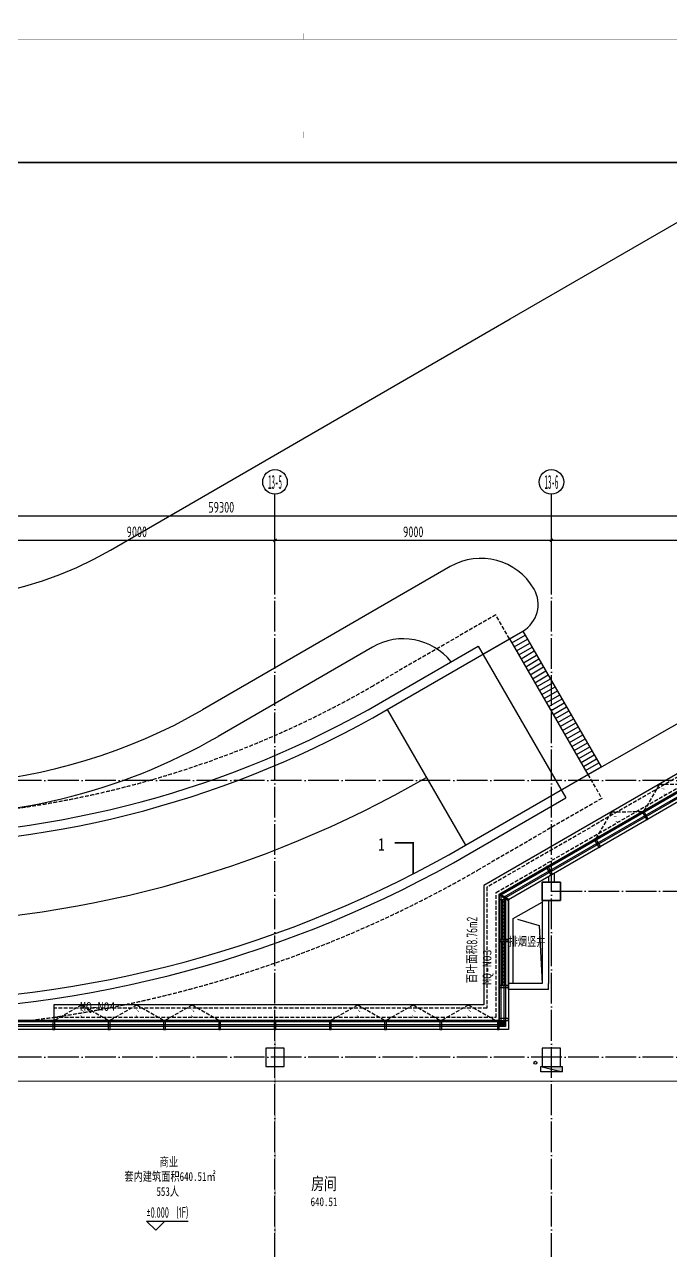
# Model space of a CAD drawing. Extents: x -1262219 to 73468, y -207485 to 163917.
# Drawn here: x 22345 to 43377, y 2712 to 42602 of the extents above; entities that cross this region are included whole.
import ezdxf
from ezdxf.enums import TextEntityAlignment as Align

# ---------------------------------------------------------------- set-up
doc = ezdxf.new("R2010")
doc.units = 0
doc.header["$LTSCALE"] = 500
doc.header["$MEASUREMENT"] = 0
for name, pattern in [('13#楼幕墙$0$DASH', [0.35, 0.25, -0.1]), ('X-104 13#平面$0$109 3#平面$0$DASH', [0.35, 0.25, -0.1]), ('X-104 13#平面$0$ACAD_ISO05W100', [34, 24, -3, 0.5, -3, 0.5, -3]), ('X-104 13#平面$0$DASH', [0.35, 0.25, -0.1]), ('X-104 13#平面$0$DOTE', [2.42, 2, -0.2, 0.02, -0.2])]:
    doc.linetypes.add(name, pattern=pattern)
doc.layers.get('0').update_dxf_attribs({"linetype": 'CONTINUOUS'})
doc.layers.get('Defpoints').update_dxf_attribs({"linetype": 'CONTINUOUS'})
for name, color, linetype in [('13#楼幕墙$0$A-C_幕墙龙骨', 133, 'CONTINUOUS'), ('13#楼幕墙$0$A-C_玻璃幕墙', 140, 'CONTINUOUS'), ('13#楼幕墙$0$A-C_窗', 140, 'CONTINUOUS'), ('AXIS_TEXT', 7, 'CONTINUOUS'), ('WIRE-通讯', 4, 'CONTINUOUS'), ('X-104 13#平面$0$01-标注_标高', 200, 'CONTINUOUS'), ('X-104 13#平面$0$01-标注_符号', 200, 'CONTINUOUS'), ('X-104 13#平面$0$01-标注_轴线坐标', 132, 'CONTINUOUS'), ('X-104 13#平面$0$02-TEXT_房间', 7, 'CONTINUOUS'), ('X-104 13#平面$0$02-TEXT_标注', 130, 'CONTINUOUS'), ('X-104 13#平面$0$02-TEXT_轴号', 7, 'CONTINUOUS'), ('X-104 13#平面$0$A-O_散水', 134, 'CONTINUOUS'), ('X-104 13#平面$0$A-TECH_暖通', 6, 'CONTINUOUS'), ('X-104 13#平面$0$A-TECH_水', 3, 'CONTINUOUS'), ('X-104 13#平面$0$A-TECH_结构', 21, 'CONTINUOUS'), ('X-104 13#平面$0$A_AXIS-轴线', 36, 'X-104 13#平面$0$DOTE'), ('X-104 13#平面$0$A_STR-砌块墙', 121, 'CONTINUOUS'), ('X-104 13#平面$0$A_STR-砼柱', 51, 'CONTINUOUS'), ('X-104 13#平面$0$M-场地 车库入口', 41, 'CONTINUOUS'), ('X-104 13#平面$0$M-绿化 首层轮廓', 197, 'CONTINUOUS'), ('X-104 13#平面$0$M-道路 边线', 151, 'CONTINUOUS')]:
    doc.layers.add(name, color=color, linetype=linetype)
doc.layers.add('X-104 13#平面$0$000套内', color=226, linetype='CONTINUOUS', lineweight=30, plot=False)
doc.layers.add('X-104 13#平面$0$04-不打印_辅助线', color=165, linetype='CONTINUOUS', plot=False)
doc.styles.add('COMPLEX', font='COMPLEX')
doc.styles.add('X-104 13#平面$0$_TCH_AXIS', font='STXIHEI.TTF', dxfattribs={"width": 0.75})
doc.styles.add('X-104 13#平面$0$_TCH_DIM', font='ros1.shx', dxfattribs={"width": 0.8, "bigfont": 'jd.shx'})
doc.styles.add('X-104 13#平面$0$_TCH_DIM_T3', font='ros1.shx', dxfattribs={"width": 0.8, "bigfont": 'jd.shx'})
doc.styles.add('X-104 13#平面$0$_TCH_LABEL', font='STXIHEI.TTF', dxfattribs={"width": 0.75})
doc.styles.add('X-104 13#平面$0$_TCH_SPACE', font='STXIHEI.TTF', dxfattribs={"width": 0.75, "height": 5})
doc.styles.add('X-104 13#平面$0$Standard', font='ros1.shx', dxfattribs={"width": 0.75, "bigfont": 'jd.shx'})
doc.dimstyles.new('X-104 13#平面$0$_TCH_ARCH&&100', dxfattribs={"dimtxt": 350, "dimasz": 100, "dimexe": 250, "dimexo": 300, "dimgap": 100, "dimtad": 1, "dimdec": 0, "dimzin": 0, "dimdsep": 46, "dimtxsty": 'X-104 13#平面$0$_TCH_DIM_T3', "dimblk": 'X-104 13#平面$0$_ArchTick', "dimcen": 0.09, "dimclrt": 7, "dimazin": 2, "dimtfac": 1, "dimtdec": 0, "dimtix": 1, "dimtmove": 2, "dimatfit": 3, "dimfxl": 0, "dimtolj": 1, "dimtzin": 0, "dimarcsym": 0})

# ---------------------------------------------------------------- blocks, each defined once
blk = doc.blocks.new('图框-A1')
for points, const_width in [([(0, 0), (841, 0), (841, 594), (0, 594)], 0.05), ([(766, 584), (25, 584), (25, 10), (766, 10)], 0.5)]:
    blk.add_lwpolyline(points, close=True, dxfattribs=dict(const_width=const_width))
at = {"const_width": 0.05}
for points in [[(420.5, 594), (420.5, 592)], [(420.5, 0), (420.5, 2)]]:
    blk.add_lwpolyline(points, dxfattribs=at)
blk = doc.blocks.new('_AXISO')
blk.add_circle((0, 0), 0.5)
at = {"layer": 'AXIS_TEXT', "style": 'COMPLEX', "width": 1.041667}
blk.add_attdef('A', text='', height=0.56, dxfattribs=at).set_placement((-0.25, -0.28), (0.25, -0.28), align=Align.FIT)
blk = doc.blocks.new('X-104 13#平面$0$_ArchTick')
at = {"color": 0, "linetype": 'ByBlock', "const_width": 0.4}
blk.add_lwpolyline([(-0.5, -0.5), (0.5, 0.5)], dxfattribs=at)
blk = doc.blocks.new('*D179')
at = {"layer": 'Defpoints', "color": 0}
for p in [(58400, 26620), (-900, 24620), (58400, 24620)]:
    blk.add_point(p, dxfattribs=at)
at = {"layer": 'X-104 13#平面$0$01-标注_轴线坐标', "color": 0, "lineweight": -2}
for p, q in [((-900, 24920), (-900, 26870)), ((58400, 24920), (58400, 26870)), ((-900, 26620), (58400, 26620))]:
    blk.add_line(p, q, dxfattribs=at)
at = {"layer": 'X-104 13#平面$0$01-标注_轴线坐标', "color": 0, "lineweight": -2, "xscale": 100, "yscale": 100, "zscale": 100, "rotation": 180}
blk.add_blockref('X-104 13#平面$0$_ArchTick', (-900, 26620), dxfattribs=at)
at = {"layer": 'X-104 13#平面$0$01-标注_轴线坐标', "color": 0, "lineweight": -2, "xscale": 100, "yscale": 100, "zscale": 100}
blk.add_blockref('X-104 13#平面$0$_ArchTick', (58400, 26620), dxfattribs=at)
at = {"layer": 'X-104 13#平面$0$01-标注_轴线坐标', "color": 7, "insert": (28750, 26895), "char_height": 350, "attachment_point": 5, "style": 'X-104 13#平面$0$_TCH_DIM_T3'}
blk.add_mtext('\\A1;59300', dxfattribs=at)
blk = doc.blocks.new('*D184')
at = {"layer": 'Defpoints', "color": 0}
for p in [(30500, 25820), (21500, 24620), (30500, 24620)]:
    blk.add_point(p, dxfattribs=at)
at = {"layer": 'X-104 13#平面$0$01-标注_轴线坐标', "color": 0, "lineweight": -2}
for p, q in [((21500, 24920), (21500, 26070)), ((30500, 24920), (30500, 26070)), ((21500, 25820), (30500, 25820))]:
    blk.add_line(p, q, dxfattribs=at)
at = {"layer": 'X-104 13#平面$0$01-标注_轴线坐标', "color": 0, "lineweight": -2, "xscale": 100, "yscale": 100, "zscale": 100, "rotation": 180}
blk.add_blockref('X-104 13#平面$0$_ArchTick', (21500, 25820), dxfattribs=at)
at = {"layer": 'X-104 13#平面$0$01-标注_轴线坐标', "color": 0, "lineweight": -2, "xscale": 100, "yscale": 100, "zscale": 100}
blk.add_blockref('X-104 13#平面$0$_ArchTick', (30500, 25820), dxfattribs=at)
at = {"layer": 'X-104 13#平面$0$01-标注_轴线坐标', "color": 7, "insert": (26000, 26095), "char_height": 350, "attachment_point": 5, "style": 'X-104 13#平面$0$_TCH_DIM_T3'}
blk.add_mtext('\\A1;9000', dxfattribs=at)
blk = doc.blocks.new('*D185')
at = {"layer": 'Defpoints', "color": 0}
for p in [(39500, 25820), (30500, 24620), (39500, 24620)]:
    blk.add_point(p, dxfattribs=at)
at = {"layer": 'X-104 13#平面$0$01-标注_轴线坐标', "color": 0, "lineweight": -2}
for p, q in [((30500, 24920), (30500, 26070)), ((39500, 24920), (39500, 26070)), ((30500, 25820), (39500, 25820))]:
    blk.add_line(p, q, dxfattribs=at)
at = {"layer": 'X-104 13#平面$0$01-标注_轴线坐标', "color": 0, "lineweight": -2, "xscale": 100, "yscale": 100, "zscale": 100, "rotation": 180}
blk.add_blockref('X-104 13#平面$0$_ArchTick', (30500, 25820), dxfattribs=at)
at = {"layer": 'X-104 13#平面$0$01-标注_轴线坐标', "color": 0, "lineweight": -2, "xscale": 100, "yscale": 100, "zscale": 100}
blk.add_blockref('X-104 13#平面$0$_ArchTick', (39500, 25820), dxfattribs=at)
at = {"layer": 'X-104 13#平面$0$01-标注_轴线坐标', "color": 7, "insert": (35000, 26095), "char_height": 350, "attachment_point": 5, "style": 'X-104 13#平面$0$_TCH_DIM_T3'}
blk.add_mtext('\\A1;9000', dxfattribs=at)
blk = doc.blocks.new('*D186')
at = {"layer": 'Defpoints', "color": 0}
for p in [(48500, 25820), (39500, 24620), (48500, 24620)]:
    blk.add_point(p, dxfattribs=at)
at = {"layer": 'X-104 13#平面$0$01-标注_轴线坐标', "color": 0, "lineweight": -2}
for p, q in [((39500, 24920), (39500, 26070)), ((48500, 24920), (48500, 26070)), ((39500, 25820), (48500, 25820))]:
    blk.add_line(p, q, dxfattribs=at)
at = {"layer": 'X-104 13#平面$0$01-标注_轴线坐标', "color": 0, "lineweight": -2, "xscale": 100, "yscale": 100, "zscale": 100, "rotation": 180}
blk.add_blockref('X-104 13#平面$0$_ArchTick', (39500, 25820), dxfattribs=at)
at = {"layer": 'X-104 13#平面$0$01-标注_轴线坐标', "color": 0, "lineweight": -2, "xscale": 100, "yscale": 100, "zscale": 100}
blk.add_blockref('X-104 13#平面$0$_ArchTick', (48500, 25820), dxfattribs=at)
at = {"layer": 'X-104 13#平面$0$01-标注_轴线坐标', "color": 7, "insert": (44000, 26095), "char_height": 350, "attachment_point": 5, "style": 'X-104 13#平面$0$_TCH_DIM_T3'}
blk.add_mtext('\\A1;9000', dxfattribs=at)
blk = doc.blocks.new('13#楼幕墙$0$A$C62EA228A')
at = {"linetype": '13#楼幕墙$0$DASH'}
blk.add_lwpolyline([(10, -300), (-860, -797), (-1730, -300)], dxfattribs=at)
at = {"layer": '13#楼幕墙$0$A-C_玻璃幕墙', "color": 1}
blk.add_lwpolyline([(-889, -674, 0, 25, 0), (-792, -580, 0, 0, 0), (-890, -456, 25, 0, 0), (-786, -374, 0, 0, 0)], format="xyseb", dxfattribs=at)
blk = doc.blocks.new('13#楼幕墙$0$$LinePat$岩棉板')
at = {"color": 0}
for p, q in [((0, -17), (12, -67)), ((12, -67), (24, -17))]:
    blk.add_line(p, q, dxfattribs=at)
for centre, start, end in [((12, -17), 0, 180), ((0, -67), 270, 0), ((24, -67), 180, 270)]:
    blk.add_arc(centre, 12, start, end, dxfattribs=at)
at = {"layer": 'Defpoints'}
blk.add_point((0, 0), dxfattribs=at)
at = {"layer": 'Defpoints', "color": 0}
blk.add_point((24, -84), dxfattribs=at)
blk = doc.blocks.new('*U148')
for points in [[(150, 150), (150, 200), (0, 200), (0, 0), (150, 0)], [(150, 0), (200, 0), (200, 150), (150, 150)]]:
    blk.add_lwpolyline(points)
at = {"color": 8, "yscale": 1.782568518697715, "zscale": 1.782568518697715}
for p, xscale, rotation in [((150, 200), 2.083067894769967, 270), ((150, 150), 2.083067894769967, 270), ((150, 100), 2.083067894769967, 270), ((150, 50), 2.083067894769967, 270), ((200, 0), 2.083333331597222, 180)]:
    blk.add_blockref('13#楼幕墙$0$$LinePat$岩棉板', p, dxfattribs=dict(at, xscale=xscale, rotation=rotation))
blk = doc.blocks.new('*U156')
h = blk.add_hatch()
h.set_pattern_fill('ANSI31', color=256, scale=50)
h.set_pattern_definition([(45, (-55912.376, 120006.8), (-56.1266, 56.1266), [])])
h.paths.add_polyline_path([(-1440, 100), (0, 100), (0, 200), (-1440, 200)])
for points in [[(-1440, 0), (0, 0), (0, 300), (-1440, 300)], [(-1440, 100), (0, 100), (0, 200), (-1440, 200)]]:
    blk.add_lwpolyline(points, close=True)
blk = doc.blocks.new('*U157')
h = blk.add_hatch()
h.set_pattern_fill('ANSI31', color=256, scale=50)
h.set_pattern_definition([(45, (-55769.01, 120006.8), (-56.1266, 56.1266), [])])
h.paths.add_polyline_path([(-1297, 100), (0, 100), (0, 200), (-1297, 200)])
for points in [[(-1297, 0), (0, 0), (0, 300), (-1297, 300)], [(-1297, 100), (0, 100), (0, 200), (-1297, 200)]]:
    blk.add_lwpolyline(points, close=True)
blk = doc.blocks.new('13#楼幕墙$0$A$C7A413A1D')
blk.add_lwpolyline([(-70, -300), (-10, -300), (-10, 0), (-70, 0)], close=True)
blk = doc.blocks.new('13#楼幕墙')
at = {"layer": '13#楼幕墙$0$A-C_幕墙龙骨'}
blk.add_lwpolyline([(38113, 14148), (38087, 14105), (37828, 14255), (37853, 14298)], close=True, dxfattribs=at)
at = {"layer": '13#楼幕墙$0$A-C_玻璃幕墙'}
for p, q in [((43348, 17266), (38000, 14185)), ((37850, 14271), (37850, 10150)), ((38000, 14185), (38000, 10000)), ((38100, 14127), (38100, 9900)), ((38000, 10000), (12440, 10000)), ((37850, 10150), (12485, 10150)), ((38100, 9900), (12410, 9900))]:
    blk.add_line(p, q, dxfattribs=at)
for points in [[(4493, 15500), (-900, 15500), (-900, -1700), (22100, -1700), (22100, -1100), (58400, -1100), (58400, 18960), (53293, 23245), (37800, 14300), (37800, 10200), (12500, 10200), (4493, 15500)], [(58350, 18937), (53288, 23184), (37850, 14271)], [(58100, 18820), (53261, 22880), (38100, 14127)], [(58200, 18867), (53272, 23002), (43348, 17266)]]:
    blk.add_lwpolyline(points, dxfattribs=at)
at = {"layer": '13#楼幕墙$0$A-C_幕墙龙骨'}
for p, rotation in [((42513, 17016), 29.95337307442212), ((40954, 16117), 29.95337307442212), ((39394, 15219), 29.95337307442212), ((37800, 12840), 90), ((37800, 11340), 90), ((37800, 10270), 90)]:
    blk.add_blockref('13#楼幕墙$0$A$C7A413A1D', p, dxfattribs=dict(at, rotation=rotation))
for p in [(23340, 10200), (25140, 10200), (26940, 10200), (28740, 10200), (30540, 10200), (32340, 10200), (34140, 10200), (35940, 10200), (37810, 10200)]:
    blk.add_blockref('13#楼幕墙$0$A$C7A413A1D', p, dxfattribs=at)
at = {"layer": '13#楼幕墙$0$A-C_幕墙龙骨', "xscale": -1}
blk.add_blockref('*U148', (38000, 10000), dxfattribs=at)
at = {"layer": '13#楼幕墙$0$A-C_窗'}
for p, xscale, rotation in [((44153, 17615), -0.9999999999999994, 209.9533730763653), ((42594, 16716), -0.9999999999999994, 209.9533730763653), ((25060, 9900), -1, 180), ((26860, 9900), -1, 180), ((28660, 9900), -1, 180), ((34060, 9900), -1, 180), ((35860, 9900), -1, 180), ((37660, 9900), -1, 180)]:
    blk.add_blockref('13#楼幕墙$0$A$C62EA228A', p, dxfattribs=dict(at, xscale=xscale, rotation=rotation))
at = {"layer": '13#楼幕墙$0$A-C_窗', "rotation": 90}
for name, p in [('*U157', (38100, 14127)), ('*U156', (38100, 12770))]:
    blk.add_blockref(name, p, dxfattribs=at)
blk = doc.blocks.new('*U65')
at = {"color": 8, "ltscale": 0.02}
blk.add_line((-222, 115), (222, -115), dxfattribs=at)
blk = doc.blocks.new('*U66')
at = {"color": 0, "linetype": 'ByBlock', "lineweight": -2}
for p in [(2286, 4391), (2078, 3992), (2147, 4125), (2216, 4258), (1870, 3592), (1939, 3725), (2009, 3859), (1662, 3193), (1732, 3326), (1801, 3459), (1454, 2794), (1524, 2927), (1593, 3060), (1247, 2395), (1316, 2528), (1385, 2661), (1039, 1996), (1108, 2129), (1177, 2262), (831, 1597), (900, 1730), (970, 1863), (623, 1197), (693, 1331), (762, 1464), (416, 798), (485, 931), (554, 1064), (208, 399), (277, 532), (346, 665), (0, 0), (69, 133), (139, 266)]:
    blk.add_blockref('*U65', p, dxfattribs=at)
blk = doc.blocks.new('X-104 13#平面$0$jtrsyt')
at = {"ltscale": 0.02}
for p, q in [((62, 422), (-4493, -3005)), ((0, 0), (-4075, -3066)), ((20030, -7283), (23630, -7283)), ((23630, -7283), (23630, -12983)), ((20030, -7583), (20030, -12683)), ((20030, -7583), (25130, -7583)), ((24630, -7583), (24630, -12683)), ((25130, -7583), (25130, -12683)), ((20030, -12683), (25130, -12683)), ((20030, -12983), (23630, -12983))]:
    blk.add_line(p, q, dxfattribs=at)
for centre, radius, start, end in [((9589, 7215), 11700, 215.4896, 239.9998), ((9589, 7215), 12000, 216.9589, 239.9998), ((9589, 7215), 14550, 216.9589, 239.9998), ((9589, 7215), 17400, 215.971, 239.9998), ((9589, 7215), 17100, 216.9589, 239.9998), ((20030, 25300), 32883, 239.9998, 270), ((20030, 25300), 32583, 239.9998, 270), ((20030, 25300), 35433, 239.9998, 270), ((20030, 25300), 38283, 239.9998, 270), ((20030, 25300), 37983, 239.9998, 270)]:
    blk.add_arc(centre, radius, start, end, dxfattribs=at)
at = {"rotation": 27.49977707902309}
blk.add_blockref('*U66', (24880, -12683), dxfattribs=at)
blk = doc.blocks.new('X-104 13#平面$0$$TwtSys$00000434')
for p, q in [((-0.5, 0.5), (-0.5, -0.5)), ((-0.5, -0.5), (0.5, 0.5)), ((0.5, 0.5), (-0.5, 0.5)), ((0.5, -0.5), (0.5, 0.5)), ((-0.5, -0.5), (0.5, -0.5))]:
    blk.add_line(p, q)
blk.add_solid([(0.5, -0.5), (0.5, 0.5), (-0.5, -0.5)])
blk = doc.blocks.new('X-104 13#平面$0$A$C55540B70')
at = {"layer": 'X-104 13#平面$0$A-TECH_水'}
blk.add_circle((-18520, 8820), 50, dxfattribs=at)
at = {"layer": 'X-104 13#平面$0$A-TECH_水', "xscale": -700, "yscale": 180, "zscale": 700, "rotation": 180}
blk.add_blockref('X-104 13#平面$0$$TwtSys$00000434', (-18000, 8610), dxfattribs=at)
blk = doc.blocks.new('X-104 13#平面$0$A$C0BB3323F')
at = {"layer": 'Defpoints'}
blk.add_lwpolyline([(59300, 600), (59300, 20660), (54205, 24935), (38700, 16000), (38700, 11900), (13400, 11900), (5393, 17200), (0, 17200), (0, 0), (23000, 0), (23000, 600)], close=True, dxfattribs=at)
at = {"layer": 'X-104 13#平面$0$M-绿化 首层轮廓'}
blk.add_line((34572, 24046), (29546, 21140), dxfattribs=at)
for centre, radius, start, end in [((35573, 22315), 2000, 38.6404, 120.0409), ((20034, 37588), 19000, 266.8331, 300.0409)]:
    blk.add_arc(centre, radius, start, end, dxfattribs=at)
at = {"layer": 'X-104 13#平面$0$M-道路 边线'}
for p, q in [((39057, 34726), (45590, 38504)), ((26042, 27199), (39057, 34726)), ((37101, 26664), (29045, 22005))]:
    blk.add_line(p, q, dxfattribs=at)
at = {"layer": 'X-104 13#平面$0$M-道路 边线', "ltscale": 0.5}
blk.add_line((50117, 24739), (40724, 19401), dxfattribs=at)
at = {"layer": 'X-104 13#平面$0$M-道路 边线', "ltscale": 0.02}
blk.add_line((38171, 23816), (39469, 24567), dxfattribs=at)
at = {"layer": 'X-104 13#平面$0$M-道路 边线'}
for centre, radius, start, end in [((20034, 37588), 12000, 210.0409, 300.0409), ((38102, 24933), 2000, 30.0409, 120.0409), ((20034, 37588), 18000, 247.6701, 300.0409)]:
    blk.add_arc(centre, radius, start, end, dxfattribs=at)
at = {"layer": 'X-104 13#平面$0$M-道路 边线', "ltscale": 0.02}
blk.add_arc((38968, 25433), 1000, 300.0411, 30.0409, dxfattribs=at)
blk = doc.blocks.new('_FZHK')
blk.add_lwpolyline([(-0.5, -0.5), (0.5, -0.5), (0.5, 0.5), (-0.5, 0.5)], close=True)
blk = doc.blocks.new('X-104 13#平面$0$轴网')
at = {"layer": 'X-104 13#平面$0$01-标注_轴线坐标'}
for p, q in [((30500, 24620.3), (30500, 27320.3)), ((39500, 24620.3), (39500, 27320.3))]:
    blk.add_line(p, q, dxfattribs=at)
at = {"layer": 'X-104 13#平面$0$A_AXIS-轴线', "linetype": 'X-104 13#平面$0$DOTE'}
for p, q in [((30500, -7401), (30500, 24620.3)), ((39500, -7401), (39500, 24620.3)), ((60408.4, 18000), (-2925, 18000)), ((60408.4, 9000), (-2925, 9000))]:
    blk.add_line(p, q, dxfattribs=at)
at = {"layer": 'X-104 13#平面$0$01-标注_轴线坐标'}
ref = blk.add_blockref('_AXISO', (30500, 27720.3), dxfattribs=dict(at, xscale=800, yscale=800, zscale=800))
ref.add_attrib('A', '13-5', dxfattribs={"layer": 'X-104 13#平面$0$02-TEXT_轴号', "height": 452.55, "style": 'X-104 13#平面$0$_TCH_AXIS', "width": 0.499498}).set_placement((30273.7, 27494), (30726.3, 27494), align=Align.FIT)
ref = blk.add_blockref('_AXISO', (39500, 27720.3), dxfattribs=dict(at, xscale=800, yscale=800, zscale=800))
ref.add_attrib('A', '13-6', dxfattribs={"layer": 'X-104 13#平面$0$02-TEXT_轴号', "height": 452.55, "style": 'X-104 13#平面$0$_TCH_AXIS', "width": 0.499498}).set_placement((39273.7, 27494), (39726.3, 27494), align=Align.FIT)
for p1, p2, distance, text, picture, middle in [((-900, 24620.3), (58400, 24620.3), 2000, '59300', '*D179', (28750, 26895.3)), ((21500, 24620.3), (30500, 24620.3), 1200, '9000', '*D184', (26000, 26095.3)), ((30500, 24620.3), (39500, 24620.3), 1200, '9000', '*D185', (35000, 26095.3)), ((39500, 24620.3), (48500, 24620.3), 1200, '9000', '*D186', (44000, 26095.3))]:
    dim = blk.add_aligned_dim(p1=p1, p2=p2, distance=distance, text=text, dimstyle='X-104 13#平面$0$_TCH_ARCH&&100', dxfattribs=at)
    dim.commit()
    dim.dimension.update_dxf_attribs({"geometry": picture, "text_midpoint": middle})
blk = doc.blocks.new('X-104 13#平面')
blk.add_lwpolyline([(39200, 14700), (39800, 14700), (39800, 14100), (39200, 14100)], close=True)
at = {"layer": 'X-104 13#平面$0$000套内'}
blk.add_lwpolyline([(7100, -1550), (21950, -1550), (21950, -950), (48400, -950), (48400, 11050), (53400, 11050), (53400, 18100), (58250, 18100), (58250, 18890), (53289.1, 23052.7), (37950, 14213.3), (37950, 10050), (12454.9, 10050), (4447.4, 15350), (4100, 15350), (4100, 6300), (7100, 6300), (7100, -1550)], dxfattribs=at)
at = {"layer": 'X-104 13#平面$0$01-标注_标高'}
for p, q in [((26615.3, 3368.7), (26315.3, 3668.7)), ((26315.3, 3668.7), (27671.9, 3668.7)), ((26615.3, 3368.7), (26915.3, 3668.7))]:
    blk.add_line(p, q, dxfattribs=at)
at = {"layer": 'X-104 13#平面$0$01-标注_符号', "const_width": 50}
blk.add_lwpolyline([(35000, 14974), (35000, 15974), (34400, 15974)], dxfattribs=at)
at = {"layer": 'X-104 13#平面$0$A-O_散水'}
blk.add_lwpolyline([(58900, 13050), (58900, 19193.2), (53346.4, 23853.1), (37300, 14588.9), (37300, 10700), (23300, 10700), (23300, 10200), (37800, 10200), (37800, 14300), (53293.2, 23245), (58400, 18960), (58400, 13050)], dxfattribs=at)
at = {"layer": 'X-104 13#平面$0$A-O_散水', "linetype": 'X-104 13#平面$0$DASH'}
blk.add_lwpolyline([(58800, 13050), (58800, 19146.5), (53335.8, 23731.5), (37400, 14531.2), (37400, 10600), (23300, 10600), (23300, 10300), (37700, 10300), (37700, 14357.8), (53303.8, 23366.6), (58500, 19006.6), (58500, 13050)], dxfattribs=at)
at = {"layer": 'X-104 13#平面$0$A-O_散水', "linetype": 'X-104 13#平面$0$109 3#平面$0$DASH'}
for points in [[(38135.7, 22616.7), (37685.2, 23395.8), (33703.1, 21092.9, -0.1316535), (17714.7, 16796.6, -0.1214187), (12555.5, 18064.3), (10136, 12364.3)], [(40688.9, 18201.8), (41139.5, 17422.7), (37157.4, 15119.8, -0.1001589), (22540.1, 10200, -0.1001589)]]:
    blk.add_lwpolyline(points, format="xyb", dxfattribs=at)
at = {"layer": 'X-104 13#平面$0$A-TECH_暖通', "linetype": 'X-104 13#平面$0$109 3#平面$0$DASH', "const_width": 30}
for points in [[(30500, 9900), (30500, 9300)], [(30500, 8700), (30500, 300)]]:
    blk.add_lwpolyline(points, dxfattribs=at)
at = {"layer": 'X-104 13#平面$0$A-TECH_结构'}
for points in [[(58350, -1050), (58350, 18936.6), (53287.9, 23184.2), (37850, 14271.1), (37850, 10150), (12485, 10150), (4477.5, 15450), (-850, 15450), (-850, -1650), (22050, -1650), (22050, -1050)], [(39200, 11400), (38250.2, 11400), (38250.4, 13516.4), (39200.4, 14049.9)]]:
    blk.add_lwpolyline(points, close=True, dxfattribs=at)
blk.add_lwpolyline([(38400, 13497.3), (39100.1, 13281.4), (39200, 11400)], dxfattribs=at)
at = {"layer": 'X-104 13#平面$0$A_AXIS-轴线', "linetype": 'X-104 13#平面$0$DOTE'}
blk.add_line((39500, 14400), (60408.4, 14400), dxfattribs=at)
at = {"layer": 'X-104 13#平面$0$A_STR-砌块墙'}
for p, q in [((39200, 14100), (39200, 11400)), ((39400, 14100), (39400, 11400)), ((39200, 11400), (38100, 11400)), ((38100, 11200), (38100, 11400)), ((39300, 11200), (38100, 11200)), ((39400, 11200), (39300, 11200)), ((39400, 11400), (39400, 11400)), ((39400, 11200), (39400, 11400))]:
    blk.add_line(p, q, dxfattribs=at)
blk.add_lwpolyline([(39600, 14991), (39400, 14875.8), (39400, 14700), (39600, 14700), (39600, 14991)], dxfattribs=at)
for name, p in [('X-104 13#平面$0$A$C55540B70', (57500, 0)), ('X-104 13#平面$0$A$C0BB3323F', (-900, -1700)), ('X-104 13#平面$0$轴网', (0, 0))]:
    blk.add_blockref(name, p)
at = {"xscale": 100, "yscale": 100, "zscale": 100}
for p in [(-10634.5, 42114.8), (-10634.5, -20285.2)]:
    blk.add_blockref('图框-A1', p, dxfattribs=at)
at = {"layer": 'X-104 13#平面$0$A-TECH_结构'}
blk.add_blockref('13#楼幕墙', (0, 0), dxfattribs=at)
at = {"layer": 'X-104 13#平面$0$A_STR-砼柱', "xscale": 600, "yscale": 600, "zscale": 600}
for p in [(39500, 14400), (30500, 9000), (39500, 9000)]:
    blk.add_blockref('_FZHK', p, dxfattribs=at)
at = {"layer": 'X-104 13#平面$0$M-场地 车库入口', "ltscale": 200, "rotation": 30.04109946673724}
blk.add_blockref('X-104 13#平面$0$jtrsyt', (13018, 16850.5), dxfattribs=at)
at = {"layer": 'X-104 13#平面$0$000套内', "style": 'X-104 13#平面$0$_TCH_SPACE', "width": 0.75}
for s, height, p in [('房间', 407.75, (31678.1, 4681.4)), ('640.51', 285.43, (31658.8, 4156.4))]:
    blk.add_text(s, height=height, dxfattribs=at).set_placement(p)
at = {"layer": 'X-104 13#平面$0$01-标注_标高', "color": 7, "style": 'X-104 13#平面$0$_TCH_DIM', "width": 0.64}
for s, p in [('%%P0.000', (26315.6, 3773.7)), ('(1F)', (27289.4, 3773.7))]:
    blk.add_text(s, height=350, dxfattribs=at).set_placement(p)
at = {"layer": 'X-104 13#平面$0$01-标注_符号', "color": 7, "style": 'X-104 13#平面$0$_TCH_LABEL', "width": 0.75}
blk.add_text('1', height=407.8, dxfattribs=at).set_placement((33862.3, 15724))
at = {"layer": 'X-104 13#平面$0$01-标注_符号', "style": 'X-104 13#平面$0$_TCH_SPACE', "width": 0.75}
for s, height, p in [('套内建筑面积640.51㎡', 285.426, (25597, 4977.1)), ('553人', 285.43, (26640.5, 4488.7))]:
    blk.add_text(s, height=height, dxfattribs=at).set_placement(p)
at = {"layer": 'X-104 13#平面$0$02-TEXT_房间', "style": 'X-104 13#平面$0$_TCH_SPACE', "width": 0.75}
for s, p in [('排烟竖井', (38107.1, 12625.5)), ('商业', (26745.9, 5451.3))]:
    blk.add_text(s, height=285.43, dxfattribs=at).set_placement(p)
at = {"layer": 'X-104 13#平面$0$02-TEXT_标注', "linetype": 'X-104 13#平面$0$ACAD_ISO05W100', "style": 'X-104 13#平面$0$_TCH_AXIS'}
blk.add_text('MQ-N03', height=281.25, rotation=90, dxfattribs=at).set_placement((37545.2, 11357))
blk.add_text('MQ-N04', height=281.25, dxfattribs=at).set_placement((24153.2, 10511.3))
at = {"layer": 'X-104 13#平面$0$04-不打印_辅助线', "style": 'X-104 13#平面$0$Standard', "width": 0.75}
blk.add_text('百叶面积8.76m2', height=347.29, rotation=90, dxfattribs=at).set_placement((37088.8, 11408.4))

msp = doc.modelspace()

# ---------------------------------------------------------------- linework, layer by layer
at = {"layer": 'WIRE-通讯', "const_width": 30}
msp.add_lwpolyline([(50103, 8222), (7178, 8222)], dxfattribs=at)

# ---------------------------------------------------------------- block references
msp.add_blockref('X-104 13#平面', (0, 0))

doc.saveas('drawing.dxf')
